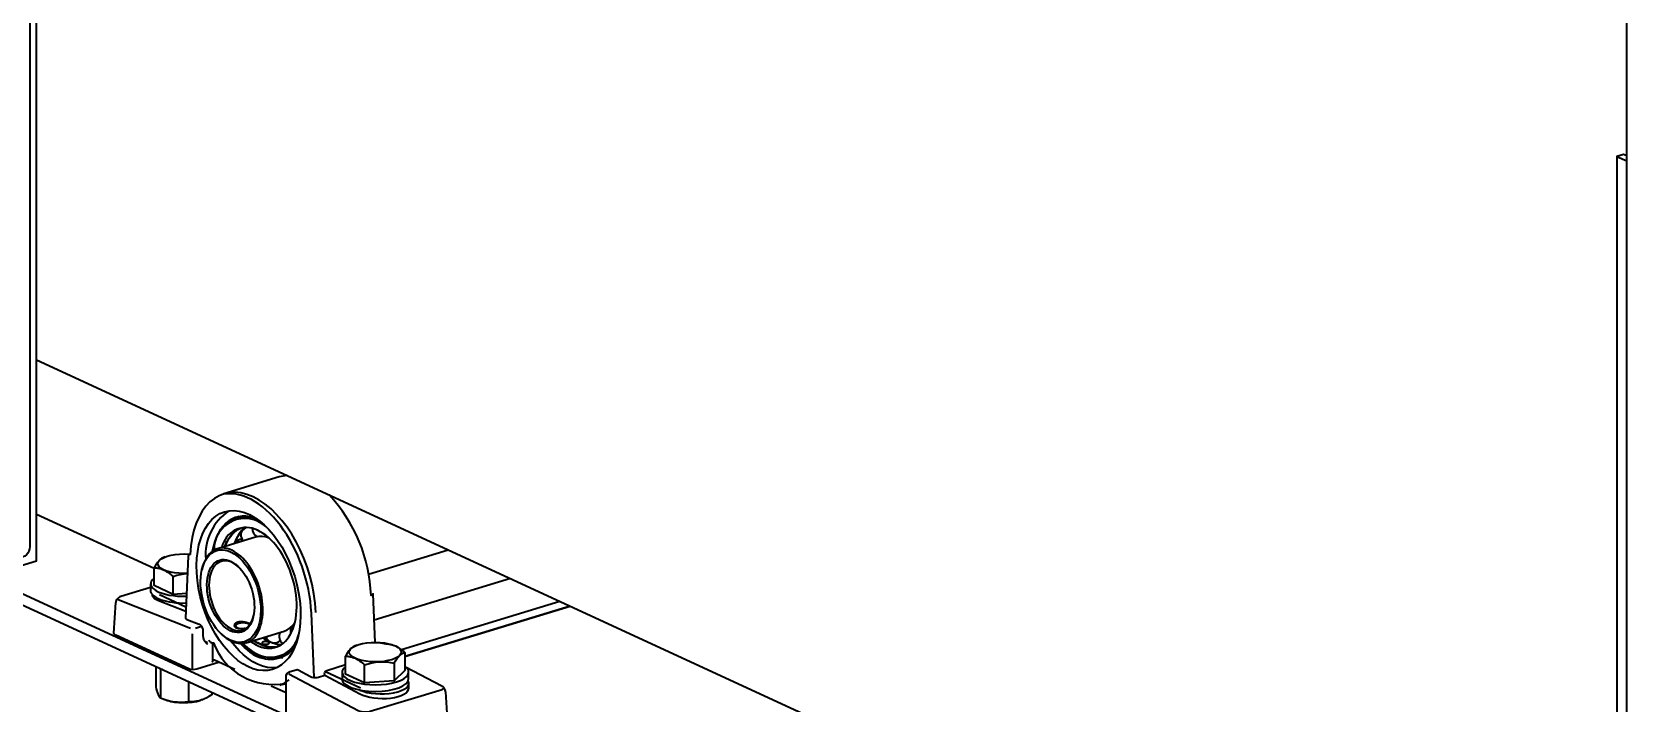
# Model space of a CAD drawing. Header units: millimetres. Extents: x -8400 to 8400, y -5940 to 5940.
# Drawn here: x 3929.8 to 4394.8, y 2779.2 to 2974.5 of the extents above; entities that cross this region are included whole.
import ezdxf

# ---------------------------------------------------------------- set-up
doc = ezdxf.new("R2010")
doc.units = ezdxf.units.MM
doc.layers.add('粗实线层', color=7, linetype='Continuous', lineweight=35)

msp = doc.modelspace()

# ---------------------------------------------------------------- linework, layer by layer
at = {"layer": '粗实线层', "linetype": 'Continuous', "lineweight": 35}
for points in [[(3929.221, 3199.917), (3929.221, 2824.673), (3929.155, 2824.047), (3928.959, 2823.423), (3928.648, 2822.843), (3928.243, 2822.348), (3927.77, 2821.97), (3927.264, 2821.735), (3916.169, 2818.346), (3916.169, 2816.006), (3931.179, 2820.592), (3931.179, 3199.014)], [(5429.862, 2115.853), (5429.862, 2117.75), (3411.605, 3048.757), (3411.605, 3046.86), (3411.713, 3046.127), (3412.025, 3045.541), (3412.506, 3045.166), (5429.848, 2114.581)], [(4447.29, 2571.004), (4394.178, 2595.504), (4394.178, 2985.441), (4447.29, 2960.941), (4447.29, 2571.004), (4479.92, 2580.974), (4479.92, 2625.956)], [(4394.178, 2938.46), (4393.254, 2938.887), (4391.296, 2938.288), (4394.178, 2936.959)], [(4391.296, 2938.288), (4391.296, 2665.333), (4394.178, 2664.003)], [(3931.174, 2879.085), (4391.286, 2666.838)], [(4001.796, 2844.986), (3985.742, 2840.081)], [(4004.178, 2845.409), (4002.969, 2845.268), (4001.796, 2844.986)], [(3965.419, 2818.309), (3931.203, 2834.093)], [(3990.079, 2833.507), (3988.077, 2832.39)], [(3994.949, 2827.497), (3983.844, 2824.105)], [(3986.031, 2824.772), (3986.618, 2826.164), (3987.327, 2827.394), (3988.149, 2828.446), (3989.074, 2829.308), (3990.091, 2829.97)], [(3986.131, 2824.802), (3986.669, 2826.066), (3987.308, 2827.194), (3988.044, 2828.176), (3988.866, 2829.001), (3989.767, 2829.66), (3990.738, 2830.148)], [(3992.126, 2830.292), (3991.096, 2829.441), (3990.182, 2828.365), (3989.397, 2827.079), (3988.751, 2825.603)], [(3990.969, 2829.477), (3990.091, 2828.314), (3989.349, 2827.01), (3988.809, 2825.761)], [(3998.912, 2827.171), (3997.884, 2827.523), (3996.871, 2827.696), (3995.888, 2827.687), (3994.948, 2827.497)], [(3975.244, 2816.929), (3973.927, 2816.893), (3972.614, 2816.944), (3971.344, 2817.079), (3970.156, 2817.295), (3969.086, 2817.585), (3968.167, 2817.941), (3967.426, 2818.351), (3966.886, 2818.803), (3966.564, 2819.284), (3966.469, 2819.778), (3966.604, 2820.271), (3966.964, 2820.748), (3967.54, 2821.194), (3968.313, 2821.595), (3969.261, 2821.941), (3970.353, 2822.219), (3971.558, 2822.421), (3972.838, 2822.542), (3974.396, 2822.575), (3975.938, 2822.488)], [(3975.936, 2822.436), (3975.484, 2822.213), (3975.314, 2821.922), (3974.531, 2803.895), (3974.624, 2803.699), (3974.911, 2803.53), (3978.53, 2802.1), (3978.87, 2801.885), (3979.179, 2801.528), (3979.426, 2801.068), (3979.585, 2800.55), (3979.641, 2800.029), (3979.641, 2798.644), (3979.642, 2798.544), (3979.648, 2798.445), (3979.658, 2798.349), (3979.671, 2798.254), (3979.688, 2798.162), (3979.708, 2798.071), (3979.72, 2798.026), (3979.732, 2797.982), (3979.745, 2797.938), (3979.759, 2797.894), (3979.821, 2797.726), (3979.893, 2797.568), (3979.973, 2797.418), (3980.062, 2797.277), (3980.11, 2797.208), (3980.158, 2797.142), (3980.209, 2797.077), (3980.261, 2797.013), (3980.368, 2796.891), (3980.479, 2796.775), (3980.593, 2796.663), (3980.709, 2796.554), (3980.768, 2796.5), (3980.827, 2796.447), (3980.857, 2796.42), (3980.886, 2796.394), (3980.901, 2796.381), (3980.916, 2796.367), (3980.931, 2796.354), (3980.946, 2796.341)], [(4027.851, 2816.715), (4051.019, 2823.793)], [(3968.147, 2821.541), (3967.751, 2821.354), (3967.556, 2821.234), (3967.359, 2821.094), (3967.162, 2820.932), (3966.964, 2820.748), (3966.915, 2820.698), (3966.865, 2820.648), (3966.84, 2820.621), (3966.815, 2820.595), (3966.791, 2820.568), (3966.766, 2820.541), (3966.666, 2820.43), (3966.568, 2820.314), (3966.372, 2820.068), (3966.177, 2819.803), (3965.79, 2819.224), (3965.408, 2818.587)], [(3970.927, 2810.819), (3965.408, 2813.365), (3965.408, 2818.587), (3965.745, 2818.568), (3966.087, 2818.533), (3966.173, 2818.522), (3966.259, 2818.51), (3966.345, 2818.497), (3966.432, 2818.483), (3966.604, 2818.451), (3966.777, 2818.415), (3967.123, 2818.327), (3967.47, 2818.22), (3967.818, 2818.091), (3968.167, 2817.941), (3968.518, 2817.768), (3968.869, 2817.574), (3968.913, 2817.548), (3968.957, 2817.522), (3969.001, 2817.495), (3969.045, 2817.468), (3969.133, 2817.414), (3969.22, 2817.358), (3969.394, 2817.244), (3969.568, 2817.125), (3969.912, 2816.875), (3970.253, 2816.61), (3970.591, 2816.332), (3970.927, 2816.041)], [(3968.644, 2821.73), (3968.147, 2821.541)], [(3979.356, 2818.134), (3979.284, 2817.808)], [(3990.141, 2818.688), (3989.097, 2819.55), (3988.023, 2820.173)], [(3964.364, 2813.887), (3964.364, 2811.937)], [(3974.842, 2811.055), (3970.927, 2810.819), (3970.927, 2816.041), (3971.99, 2816.365), (3973.063, 2816.628), (3973.603, 2816.733), (3974.147, 2816.819), (3975.097, 2816.919)], [(4069.154, 2815.435), (4029.495, 2803.318)], [(3964.365, 2812.815), (3955.744, 2810.181), (3955.411, 2810.06), (3955.107, 2809.888), (3954.811, 2809.648), (3954.557, 2809.353), (3954.395, 2809.074), (3954.297, 2808.771), (3954.281, 2808.63), (3954.28, 2808.487)], [(3954.912, 2809.284), (3954.616, 2809.431)], [(3954.912, 2809.284), (3975.963, 2800.965)], [(3974.614, 2805.808), (3966.709, 2808.932), (3966.074, 2809.224), (3965.568, 2809.545), (3965.2, 2809.891), (3964.976, 2810.255), (3964.901, 2810.629), (3964.901, 2810.743)], [(3974.67, 2807.105), (3966.944, 2810.669)], [(4037.41, 2794.74), (4083.492, 2808.819)], [(3984.481, 2791.059), (3977.878, 2789.041), (3977.298, 2788.926), (3976.644, 2788.903), (3976.017, 2788.975), (3975.511, 2789.133), (3954.272, 2798.93), (3953.952, 2799.119), (3953.759, 2799.331), (3953.702, 2799.553), (3954.247, 2808.449)], [(4011.981, 2786.642), (4011.197, 2805.397)], [(4038.428, 2792.711), (4086.539, 2807.411), (4038.437, 2792.714)], [(3976.573, 2788.906), (3976.573, 2799.356)], [(3977.422, 2800.983), (3979.184, 2801.521)], [(3984.903, 2799.418), (3985.145, 2799.187)], [(3993.3, 2802.245), (3993.245, 2802.271), (3993.165, 2802.307), (3993.08, 2802.343), (3992.99, 2802.379), (3992.896, 2802.414), (3992.847, 2802.431), (3992.798, 2802.449), (3992.748, 2802.466), (3992.697, 2802.483), (3992.592, 2802.516), (3992.486, 2802.548), (3992.375, 2802.58), (3992.262, 2802.61), (3992.233, 2802.617), (3992.204, 2802.625), (3992.175, 2802.632), (3992.146, 2802.639), (3992.088, 2802.653), (3992.029, 2802.666), (3991.909, 2802.692), (3991.79, 2802.716), (3991.668, 2802.737), (3991.547, 2802.757), (3991.485, 2802.766), (3991.423, 2802.775), (3991.361, 2802.783), (3991.299, 2802.79), (3991.175, 2802.803), (3991.052, 2802.812), (3990.93, 2802.82), (3990.809, 2802.824), (3990.688, 2802.826), (3990.568, 2802.824), (3990.509, 2802.822), (3990.45, 2802.819), (3990.391, 2802.815), (3990.333, 2802.811), (3990.22, 2802.8), (3990.109, 2802.785), (3990.001, 2802.767), (3989.896, 2802.746), (3989.845, 2802.734), (3989.794, 2802.721), (3989.768, 2802.715), (3989.744, 2802.708), (3989.719, 2802.701), (3989.694, 2802.693), (3989.6, 2802.662), (3989.51, 2802.628), (3989.424, 2802.591), (3989.343, 2802.552), (3989.266, 2802.509), (3989.194, 2802.463), (3989.127, 2802.416), (3989.065, 2802.366), (3989.009, 2802.314), (3988.959, 2802.26), (3988.914, 2802.205), (3988.875, 2802.148), (3988.866, 2802.134), (3988.857, 2802.119), (3988.849, 2802.105), (3988.841, 2802.09), (3988.826, 2802.061), (3988.813, 2802.031), (3988.792, 2801.972), (3988.776, 2801.912), (3988.767, 2801.852), (3988.763, 2801.793), (3988.763, 2801.762), (3988.765, 2801.732), (3988.768, 2801.702), (3988.773, 2801.673), (3988.788, 2801.614), (3988.808, 2801.556), (3988.835, 2801.5), (3988.867, 2801.445), (3988.905, 2801.392), (3988.949, 2801.34), (3988.973, 2801.314), (3988.999, 2801.289), (3989.026, 2801.265), (3989.054, 2801.242), (3989.115, 2801.196), (3989.181, 2801.153), (3989.252, 2801.113), (3989.329, 2801.075), (3989.41, 2801.04), (3989.496, 2801.008), (3989.585, 2800.979), (3989.678, 2800.954), (3989.776, 2800.931), (3989.877, 2800.911), (3989.903, 2800.907), (3989.929, 2800.902), (3989.956, 2800.898), (3989.982, 2800.894), (3990.036, 2800.887), (3990.091, 2800.88), (3990.201, 2800.869), (3990.313, 2800.862), (3990.428, 2800.857), (3990.545, 2800.854), (3990.604, 2800.854), (3990.664, 2800.855), (3990.725, 2800.856), (3990.786, 2800.858), (3990.908, 2800.864), (3991.03, 2800.872), (3991.152, 2800.882), (3991.275, 2800.894), (3991.398, 2800.909), (3991.522, 2800.925), (3991.553, 2800.93), (3991.584, 2800.935), (3991.615, 2800.939), (3991.646, 2800.944), (3991.707, 2800.954), (3991.768, 2800.964), (3991.957, 2800.997)], [(3989.286, 2802.006), (3988.979, 2801.745), (3988.817, 2801.557), (3988.763, 2801.361)], [(3993.265, 2802.023), (3993.138, 2802.111), (3992.984, 2802.192), (3992.5, 2802.357), (3991.909, 2802.46), (3991.263, 2802.494), (3990.619, 2802.455), (3990.034, 2802.347), (3989.561, 2802.178), (3989.241, 2801.964), (3989.103, 2801.724), (3989.161, 2801.48), (3989.407, 2801.253), (3989.82, 2801.064), (3990.364, 2800.928), (3990.991, 2800.859)], [(3992.203, 2796.745), (4003.308, 2800.138), (4004.193, 2800.506), (4005.013, 2801.048), (4005.756, 2801.756), (4006.412, 2802.623)], [(3980.219, 2797.064), (3980.603, 2797.051), (3981.001, 2796.812)], [(3982.447, 2796.695), (3982.447, 2791.217), (3982.518, 2791.574), (3982.712, 2791.77), (3982.978, 2791.752), (3988.921, 2789.01)], [(4001.197, 2789.494), (3999.827, 2789.423), (3998.416, 2789.567), (3996.979, 2789.924), (3995.529, 2790.491), (3994.155, 2791.217), (3992.792, 2792.12), (3991.452, 2793.193), (3990.146, 2794.427), (3988.884, 2795.812), (3987.677, 2797.337)], [(4000.663, 2795.372), (3999.45, 2795.353), (3998.2, 2795.55), (3996.93, 2795.964), (3995.655, 2796.587), (3994.391, 2797.413)], [(4001.298, 2795.586), (4000.22, 2795.448), (3999.104, 2795.491), (3997.961, 2795.715), (3996.804, 2796.118), (3995.643, 2796.696), (3994.491, 2797.443)], [(3997.112, 2798.244), (3998.472, 2797.381), (3999.842, 2796.754), (4001.201, 2796.373), (4002.53, 2796.242)], [(3997.245, 2798.085), (3998.224, 2797.51), (3999.951, 2796.684), (4001.706, 2796.138)], [(4023.915, 2795.816), (4023.518, 2795.629), (4023.323, 2795.509), (4023.127, 2795.369), (4022.93, 2795.207), (4022.732, 2795.023), (4022.682, 2794.973), (4022.632, 2794.922), (4022.608, 2794.896), (4022.583, 2794.87), (4022.558, 2794.843), (4022.533, 2794.816), (4022.434, 2794.705), (4022.336, 2794.589), (4022.139, 2794.342), (4021.944, 2794.078), (4021.558, 2793.499), (4021.175, 2792.862)], [(4024.412, 2796.005), (4023.915, 2795.816)], [(4028.605, 2796.817), (4029.155, 2796.839), (4029.702, 2796.84), (4030.245, 2796.82), (4030.785, 2796.78), (4031.858, 2796.647), (4032.922, 2796.451), (4033.26, 2796.432), (4033.602, 2796.397), (4033.688, 2796.386), (4033.774, 2796.374), (4033.86, 2796.361), (4033.946, 2796.347), (4034.119, 2796.315), (4034.291, 2796.278), (4034.637, 2796.191), (4034.984, 2796.084), (4035.333, 2795.955), (4035.682, 2795.805), (4036.032, 2795.632), (4036.384, 2795.437), (4036.428, 2795.411), (4036.472, 2795.385), (4036.516, 2795.359), (4036.56, 2795.332), (4036.647, 2795.278), (4036.735, 2795.222), (4036.909, 2795.107), (4037.082, 2794.988), (4037.426, 2794.739), (4037.768, 2794.474), (4038.105, 2794.195), (4038.442, 2793.905)], [(4035.228, 2795.996), (4035.205, 2796.005)], [(3965.869, 2789.903), (3965.869, 2783.942), (3966.04, 2783.282), (3966.213, 2782.681), (3966.3, 2782.406), (3966.388, 2782.149), (3966.476, 2781.911), (3966.564, 2781.694), (3966.586, 2781.643), (3966.608, 2781.593), (3966.619, 2781.569), (3966.63, 2781.545), (3966.641, 2781.522), (3966.653, 2781.498), (3966.697, 2781.409), (3966.74, 2781.325), (3966.828, 2781.174), (3966.915, 2781.043), (3967.088, 2780.839), (3967.259, 2780.7)], [(4000.379, 2792.272), (4002.916, 2792.473)], [(4015.076, 2787.296), (4015.06, 2787.694), (4015.13, 2788.118), (4015.357, 2788.482), (4015.679, 2788.688), (4021.175, 2790.368)], [(4026.695, 2785.094), (4021.175, 2787.64), (4021.175, 2792.862), (4021.513, 2792.843), (4021.855, 2792.808), (4021.941, 2792.797), (4022.027, 2792.785), (4022.113, 2792.772), (4022.199, 2792.758), (4022.371, 2792.726), (4022.544, 2792.689), (4022.89, 2792.602), (4023.237, 2792.495), (4023.586, 2792.366), (4023.935, 2792.216), (4024.285, 2792.043), (4024.637, 2791.848), (4024.681, 2791.822), (4024.725, 2791.796), (4024.769, 2791.77), (4024.813, 2791.743), (4024.9, 2791.688), (4024.988, 2791.633), (4025.162, 2791.518), (4025.335, 2791.4), (4025.68, 2791.15), (4026.02, 2790.885), (4026.359, 2790.606), (4026.695, 2790.316)], [(4035.328, 2790.837), (4035.711, 2791.475), (4036.098, 2792.055), (4036.293, 2792.319), (4036.489, 2792.565), (4036.686, 2792.792), (4036.885, 2792.998), (4036.934, 2793.046), (4036.984, 2793.093), (4037.009, 2793.116), (4037.033, 2793.138), (4037.058, 2793.161), (4037.083, 2793.183), (4037.182, 2793.267), (4037.281, 2793.345), (4037.477, 2793.485), (4037.672, 2793.605), (4038.059, 2793.787), (4038.442, 2793.905), (4038.442, 2788.683), (4035.328, 2785.615)], [(3967.259, 2788.961), (3967.17, 2789.31)], [(3967.786, 2789.029), (3967.259, 2788.961), (3967.259, 2780.7), (3968.265, 2780.297), (3969.28, 2779.953), (3969.792, 2779.807), (3970.306, 2779.681), (3970.823, 2779.575), (3971.344, 2779.489), (3972.614, 2779.354), (3973.927, 2779.303), (3975.244, 2779.339), (3976.523, 2779.46), (3977.728, 2779.662), (3978.821, 2779.941)], [(3975.43, 2785.494), (3975.43, 2779.531), (3974.425, 2779.416), (3973.41, 2779.363), (3972.898, 2779.363), (3972.384, 2779.384), (3972.125, 2779.402), (3971.865, 2779.425), (3971.8, 2779.432), (3971.735, 2779.439), (3971.669, 2779.447), (3971.604, 2779.455), (3971.474, 2779.471), (3971.344, 2779.489), (3969.899, 2779.765), (3968.644, 2780.151), (3968.105, 2780.357)], [(4002.046, 2784.38), (4003.431, 2785.034), (4004.731, 2785.903)], [(4004.681, 2787.655), (4024.803, 2777.043), (4025.284, 2776.846), (4025.865, 2776.703), (4026.505, 2776.624), (4027.162, 2776.613), (4027.792, 2776.671), (4028.352, 2776.796), (4049.235, 2783.177), (4049.606, 2783.318), (4049.892, 2783.489)], [(4015.27, 2788.377), (4025.53, 2783.643)], [(4020.132, 2788.161), (4020.132, 2786.212)], [(4050.232, 2782.43), (4050.241, 2782.523), (4050.243, 2782.616), (4050.184, 2782.931), (4050.054, 2783.229), (4049.905, 2783.47), (4049.729, 2783.685), (4049.527, 2783.869), (4049.304, 2784.026), (4049.237, 2784.066), (4049.168, 2784.103), (4038.607, 2789.673)], [(4039.485, 2786.212), (4039.485, 2788.161)], [(3982.212, 2782.365), (3982.212, 2781.604), (3981.796, 2781.34), (3981.376, 2781.088), (3981.271, 2781.027), (3981.165, 2780.968), (3981.059, 2780.909), (3980.953, 2780.851), (3980.741, 2780.739), (3980.529, 2780.631), (3980.104, 2780.428), (3979.677, 2780.245), (3979.25, 2780.083), (3978.821, 2779.941), (3978.39, 2779.82), (3977.958, 2779.721), (3977.904, 2779.709), (3977.849, 2779.699), (3977.796, 2779.689), (3977.742, 2779.679), (3977.634, 2779.66), (3977.527, 2779.642), (3977.312, 2779.611), (3977.1, 2779.585), (3976.677, 2779.547), (3976.258, 2779.527), (3975.842, 2779.522), (3975.43, 2779.531)], [(4003.814, 2782.141), (3999.525, 2784.118)], [(4002.706, 2784.557), (4003.814, 2784.895)], [(4039.6, 2783.604), (4039.6, 2784.881)], [(4050.254, 2782.496), (4050.799, 2773.101)], [(3979.437, 2780.151), (3979.47, 2780.164)]]:
    msp.add_lwpolyline(points, dxfattribs=at)
for points in [[(4029.776, 2796.837), (4029.187, 2810.93), (4029.028, 2810.682), (4028.566, 2810.469, 0.1802555), (4016.378, 2839.781)], [(3991.152, 2796.545), (3992.58, 2795.277), (3994.044, 2794.232), (3995.529, 2793.425, 0.4971067), (4007.507, 2799.263)], [(3981.295, 2797.445), (3981.309, 2797.44), (3981.365, 2797.407), (3981.455, 2797.339), (3981.57, 2797.231), (3981.698, 2797.086), (3981.801, 2796.946), (3981.911, 2796.778), (3982.18, 2796.67), (3982.677, 2796.753, 0.3684197), (4003.814, 2784.968)], [(4006.654, 2796.245, -0.4183677), (3995.529, 2792.831), (3994.253, 2793.508), (3992.989, 2794.356), (3991.746, 2795.367), (3990.538, 2796.532)], [(3999.909, 2796.729, 0.1260758), (4001.161, 2796.787, 0.1104894), (4002.119, 2797.331)], [(4003.814, 2776.301), (4003.813, 2786.751, -0.3297945), (4005.005, 2788.36), (4006.767, 2788.899), (4007.028, 2788.918), (4007.306, 2788.825), (4010.925, 2786.917), (4011.319, 2786.762), (4011.802, 2786.662), (4012.327, 2786.626), (4012.842, 2786.657), (4013.298, 2786.753), (4015.076, 2787.296), (4025.295, 2781.907)]]:
    msp.add_lwpolyline(points, format="xyb", dxfattribs=at)
for points in [[(3997.063, 2796.419), (3997.132, 2796.39), (3997.207, 2796.365), (3997.248, 2796.354), (3997.29, 2796.343), (3997.311, 2796.338), (3997.334, 2796.333), (3997.356, 2796.329), (3997.379, 2796.325), (3997.472, 2796.31), (3997.569, 2796.299), (3997.593, 2796.298), (3997.618, 2796.296), (3997.643, 2796.294), (3997.669, 2796.293), (3997.72, 2796.291), (3997.771, 2796.29), (3997.874, 2796.29), (3997.977, 2796.295), (3998.002, 2796.296), (3998.028, 2796.298), (3998.054, 2796.3), (3998.079, 2796.303), (3998.13, 2796.308), (3998.179, 2796.314), (3998.228, 2796.321), (3998.276, 2796.329), (3998.3, 2796.333), (3998.323, 2796.337), (3998.347, 2796.342), (3998.37, 2796.347), (3998.459, 2796.367), (3998.541, 2796.39), (3998.581, 2796.403), (3998.618, 2796.416), (3998.637, 2796.422), (3998.654, 2796.43), (3998.672, 2796.437), (3998.688, 2796.444), (3998.75, 2796.473), (3998.804, 2796.505), (3998.815, 2796.513), (3998.827, 2796.521), (3998.838, 2796.529), (3998.848, 2796.538), (3998.867, 2796.554), (3998.883, 2796.572), (3998.909, 2796.606), (3998.924, 2796.642), (3998.928, 2796.66), (3998.93, 2796.678), (3998.929, 2796.696), (3998.925, 2796.714), (3998.919, 2796.732), (3998.911, 2796.749), (3998.9, 2796.768), (3998.886, 2796.785), (3998.852, 2796.82), (3998.808, 2796.854), (3998.796, 2796.862), (3998.783, 2796.87), (3998.77, 2796.878), (3998.755, 2796.886), (3998.726, 2796.902), (3998.694, 2796.917), (3998.626, 2796.946), (3998.549, 2796.973), (3998.529, 2796.98), (3998.509, 2796.986), (3998.488, 2796.992), (3998.466, 2796.998), (3998.423, 2797.009), (3998.378, 2797.02), (3998.333, 2797.029), (3998.285, 2797.039), (3998.262, 2797.043), (3998.238, 2797.047), (3998.213, 2797.051), (3998.188, 2797.054), (3998.088, 2797.066), (3997.987, 2797.075), (3997.935, 2797.078), (3997.884, 2797.08), (3997.857, 2797.081), (3997.831, 2797.081), (3997.806, 2797.081), (3997.78, 2797.081), (3997.678, 2797.078), (3997.578, 2797.071), (3997.554, 2797.068), (3997.529, 2797.066), (3997.505, 2797.063), (3997.48, 2797.06), (3997.433, 2797.053), (3997.387, 2797.044), (3997.299, 2797.026), (3997.215, 2797.003), (3997.195, 2796.997), (3997.176, 2796.99), (3997.157, 2796.983), (3997.138, 2796.977), (3997.102, 2796.963), (3997.069, 2796.948), (3997.037, 2796.932), (3997.007, 2796.915), (3996.979, 2796.898), (3996.953, 2796.88), (3996.908, 2796.843), (3996.873, 2796.805), (3996.859, 2796.785), (3996.848, 2796.764), (3996.838, 2796.744), (3996.832, 2796.723), (3996.827, 2796.682), (3996.831, 2796.64), (3996.833, 2796.63), (3996.837, 2796.62), (3996.841, 2796.609), (3996.846, 2796.6), (3996.857, 2796.579), (3996.87, 2796.56), (3996.886, 2796.54), (3996.904, 2796.522), (3996.914, 2796.512), (3996.925, 2796.503), (3996.936, 2796.494), (3996.948, 2796.485), (3997.001, 2796.451)], [(4036.885, 2792.998), (4036.309, 2792.552), (4035.536, 2792.151), (4034.588, 2791.805), (4033.496, 2791.527), (4032.291, 2791.325), (4031.011, 2791.204), (4029.695, 2791.168), (4028.382, 2791.218), (4027.112, 2791.354), (4025.924, 2791.57), (4024.854, 2791.86), (4023.935, 2792.216), (4023.194, 2792.626), (4022.654, 2793.078), (4022.332, 2793.559), (4022.236, 2794.053), (4022.371, 2794.546), (4022.732, 2795.023), (4023.307, 2795.469), (4024.081, 2795.87), (4025.028, 2796.215), (4026.121, 2796.493), (4027.325, 2796.696), (4028.605, 2796.817), (4029.922, 2796.853), (4031.235, 2796.802), (4032.505, 2796.667), (4033.692, 2796.451), (4034.762, 2796.161), (4035.682, 2795.805), (4036.422, 2795.395), (4036.962, 2794.943), (4037.285, 2794.462), (4037.38, 2793.968), (4037.245, 2793.475)], [(4031.011, 2791.204), (4031.148, 2791.211), (4031.286, 2791.217), (4031.355, 2791.22), (4031.424, 2791.222), (4031.493, 2791.224), (4031.562, 2791.226), (4031.836, 2791.229), (4032.109, 2791.226), (4032.654, 2791.206), (4033.194, 2791.166), (4034.266, 2791.033), (4035.328, 2790.837), (4035.328, 2785.615), (4026.695, 2785.094), (4026.695, 2790.316), (4027.758, 2790.64), (4028.831, 2790.903), (4029.371, 2791.008), (4029.914, 2791.094), (4030.461, 2791.159)]]:
    msp.add_lwpolyline(points, close=True, dxfattribs=at)
for centre, radius, start, end in [((3995.782, 2822.313), 15.409, 123.61967, 184.56542), ((3992.322, 2823.783), 9.524, 72.79684, 180.82047), ((3991.872, 2823.905), 9.014, 47.67981, 181.40799), ((3992.224, 2823.071), 7.215, 62.73705, 168.55455), ((3993.194, 2828.164), 2.524, 130.23761, 224.1388), ((3996.511, 2829.888), 2.524, 176.50392, 244.2171), ((3996.512, 2829.885), 2.521, 294.75126, 307.96361), ((3990.978, 2824.315), 2.524, 88.4674, 148.7532), ((4004.336, 2798.539), 2.524, 150.53436, 234.40483), ((4004.34, 2798.551), 2.511, 69.68226, 76.19643), ((4007.653, 2800.263), 2.524, 153.88433, 198.61508), ((4007.691, 2800.205), 2.593, 120.71159, 124.51291), ((3999.028, 2801.215), 9.219, 210.478, 323.87886), ((4000.423, 2799.2), 2.524, 195.77654, 236.42199)]:
    msp.add_arc(centre, radius, start, end, dxfattribs=at)
for centre, major_axis, ratio, start_param, end_param in [((3994.223, 2812.319), (-8.482, 27.762), 0.5850493, 4.293633, 7.3101984), ((3992.915, 2811.913), (-8.479, 27.771), 0.5851039, 4.3025091, 6.2430251), ((3995.511, 2812.76), (-6.249, 20.479), 0.5857175, 5.8002314, 7.1428757), ((3995.529, 2812.717), (-5.285, 17.3), 0.5850304, 2.4827983, 5.8019283), ((3988.036, 2810.392), (-4.192, 13.71), 0.5842343, 5.8023578, 7.087949), ((3988.024, 2810.425), (-4.181, 13.683), 0.5850385, 2.3358428, 5.8019386), ((3988.024, 2810.425), (-3.074, 10.061), 0.585047, 5.8019494, 10.2305828), ((3974.044, 2813.888), (9.651, 0.001), 0.3753923, 2.6731132, 4.7912958), ((3974.049, 2811.941), (9.695, 0.004), 0.3755118, 3.1417969, 4.7818557), ((4029.808, 2788.161), (-9.698, 0), 0.3754192, 5.8262101, 9.8933016), ((4029.808, 2786.212), (9.699, 0), 0.3754347, 3.1416671, 6.2830099), ((4031.544, 2784.881), (-8.033, 0), 0.3754065, 0.6831772, 3.3886404), ((4031.544, 2783.817), (-8.057, 0.254), 0.4075344, 0.696123, 3.1541359)]:
    msp.add_ellipse(centre, major_axis=major_axis, ratio=ratio, start_param=start_param, end_param=end_param, dxfattribs=at)
for centre, major_axis, ratio in [((3992.918, 2811.92), (-7.007, 22.934), 0.585046), ((3987.697, 2810.325), (-4.057, 13.279), 0.585045), ((3987.698, 2810.325), (-3.196, 10.462), 0.5850761)]:
    msp.add_ellipse(centre, major_axis=major_axis, ratio=ratio, dxfattribs=at)

doc.saveas('drawing.dxf')
